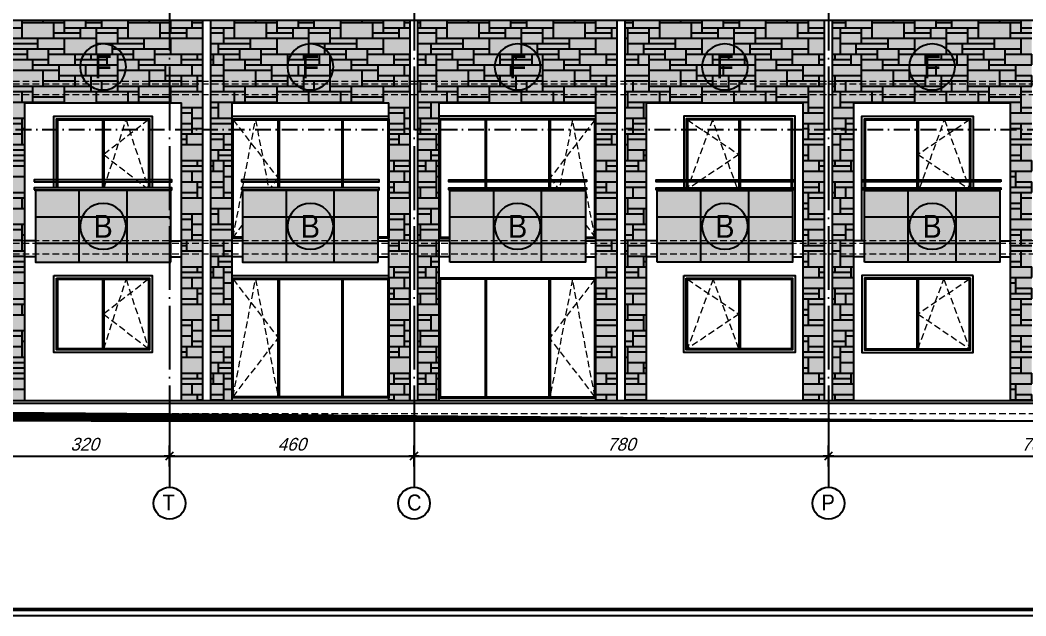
# Model space of a CAD drawing. Extents: x 9615146 to 9672346, y 4699603 to 4705703.
# Drawn here: x 9633616 to 9635509, y 4699603 to 4700724 of the extents above; entities that cross this region are included whole.
import ezdxf
from ezdxf.enums import TextEntityAlignment as Align

# ---------------------------------------------------------------- set-up
doc = ezdxf.new("R2010")
doc.units = 0
doc.header["$LTSCALE"] = 0.5
doc.header["$MEASUREMENT"] = 0
doc.header["$PDSIZE"] = -1
for name, pattern in [('ACAD_ISO04W100', [30, 24, -3, 0, -3]), ('DASHED', [0.75, 0.5, -0.25]), ('OSI1000', [5, 3, -1, 0, -1])]:
    doc.linetypes.add(name, pattern=pattern)
doc.layers.get('0').update_dxf_attribs({"color": 251, "linetype": 'CONTINUOUS'})
doc.layers.get('Defpoints').update_dxf_attribs({"color": 251, "linetype": 'CONTINUOUS'})
for name, color, linetype in [('_axis', 1, 'ACAD_ISO04W100'), ('_axis_num', 1, 'CONTINUOUS'), ('_dimension', 4, 'CONTINUOUS'), ('_dimension_evel', 4, 'CONTINUOUS'), ('_hatch', 9, 'CONTINUOUS'), ('_hatch_construction', 252, 'CONTINUOUS'), ('_table', 3, 'CONTINUOUS'), ('_text_spesif_window', 41, 'CONTINUOUS'), ('_view', 3, 'CONTINUOUS'), ('fasadi', 147, 'CONTINUOUS')]:
    doc.layers.add(name, color=color, linetype=linetype)
doc.layers.add('_punk', color=8, linetype='DASHED', lineweight=9)
doc.styles.add('HEB1', font='', dxfattribs={"width": 0.8, "oblique": 17})
doc.styles.add('POMESHTENIA', font='arial.ttf', dxfattribs={"width": 0.9})
doc.styles.add('WIN', font='swindos.shx', dxfattribs={"oblique": 17})
doc.styles.get('HEB1').set_extended_font_data('HebarU Cyr')
doc.dimstyles.new('dim_50', dxfattribs={"dimtxt": 24, "dimasz": 1, "dimexe": 30, "dimexo": 0, "dimgap": 10, "dimtad": 1, "dimdec": 1, "dimrnd": 0.5, "dimdsep": 46, "dimtxsty": 'WIN', "dimblk1": '1', "dimblk2": '1', "dimsah": 1, "dimcen": 15, "dimdle": 10, "dimse1": 1, "dimse2": 1, "dimadec": 0, "dimazin": 0, "dimtfac": 1, "dimtdec": 1, "dimtix": 1, "dimtmove": 2, "dimatfit": 3, "dimldrblk": '1', "dimfxl": 1, "dimtolj": 1, "dimarcsym": 0})
pattern_1 = [(0, (0, 0), (0, 200), [150, -50]), (0, (0, 10), (0, 200), [-60, 60, -30, 50]), (0, (0, 20), (0, 200), [-90, 110]), (0, (0, 30), (0, 200), [90, -110]), (0, (0, 40), (0, 200), [-40, 160]), (0, (0, 50), (0, 200), [70, -50, 60, -20]), (0, (70, 60), (0, 200), [160, -40]), (0, (-10, 70), (0, 200), [110, -90]), (0, (-40, 80), (0, 200), [90, -110]), (0, (0, 90), (0, 200), [160, -40]), (0, (0, 100), (0, 200), [-80, 50, -30, 40]), (0, (100, 110), (0, 200), [120, -80]), (0, (20, 120), (0, 200), [80, -40, 30, -50]), (0, (60, 130), (0, 200), [80, -30, 50, -40]), (0, (140, 140), (0, 200), [120, -80]), (0, (60, 150), (0, 200), [80, -120]), (0, (100, 160), (0, 200), [90, -110]), (0, (100, 170), (0, 200), [-60, 140]), (0, (40, 180), (0, 200), [60, -140]), (0, (100, 190), (0, 200), [140, -60]), (90, (0, 80), (-200, 1.224646799147353e-14), [30, -80, 70, -20]), (90, (20, 90), (-200, 1.224646799147353e-14), [50, -30, 20, -100]), (90, (30, 50), (-200, 1.224646799147353e-14), [20, -180]), (90, (40, 30), (-200, 1.224646799147353e-14), [20, -120, 30, -30]), (90, (50, 70), (-200, 1.224646799147353e-14), [20, -180]), (90, (60, 0), (-200, 1.224646799147353e-14), [30, -90, 50, -30]), (90, (70, 40), (-200, 1.224646799147353e-14), [30, -170]), (90, (80, 90), (-200, 1.224646799147353e-14), [30, -10, 20, -140]), (90, (90, 10), (-200, 1.224646799147353e-14), [30, -170]), (90, (100, 60), (-200, 1.224646799147353e-14), [30, -10, 30, -20, 50, -60]), (90, (120, 60), (-200, 1.224646799147353e-14), [-140, 20, -20, 20]), (90, (130, 90), (-200, 1.224646799147353e-14), [20, -180]), (90, (140, 20), (-200, 1.224646799147353e-14), [20, -70, 50, -60]), (90, (150, 50), (-200, 1.224646799147353e-14), [10, -130, 30, -30]), (90, (160, 60), (-200, 1.224646799147353e-14), [50, -50, 30, -70]), (90, (170, 110), (-200, 1.224646799147353e-14), [30, -50, 20, -100]), (90, (180, 40), (-200, 1.224646799147353e-14), [20, -180]), (90, (190, 60), (-200, 1.224646799147353e-14), [20, -60, 30, -90])]

# ---------------------------------------------------------------- blocks, each defined once
blk = doc.blocks.new('1')
for p, q in [((0, 20), (0, -20)), ((-10, 0), (10, 0)), ((-7.071067811866669, -7.07106781186485), (7.071067811866669, 7.07106781186485))]:
    blk.add_line(p, q)
blk = doc.blocks.new('*D46')
at = {"layer": '_dimension', "color": 0, "lineweight": -2, "ltscale": 30, "transparency": 16777216}
blk.add_line((9633578.743590547, 4699904.143952237), (9633896.743590493, 4699904.143952237), dxfattribs=at)
at = {"layer": 'Defpoints', "color": 0, "ltscale": 30, "transparency": 16777216}
for p in [(9633577.743590547, 4699904.143955239), (9633897.743590493, 4699904.143955246), (9633897.743590493, 4699904.143952237)]:
    blk.add_point(p, dxfattribs=at)
at = {"layer": '_dimension', "color": 0, "lineweight": -2, "ltscale": 30, "transparency": 16777216, "rotation": 180}
blk.add_blockref('1', (9633577.743590547, 4699904.143952237), dxfattribs=at)
at = {"layer": '_dimension', "color": 0, "lineweight": -2, "ltscale": 30, "transparency": 16777216}
blk.add_blockref('1', (9633897.743590493, 4699904.143952237), dxfattribs=at)
at = {"layer": '_dimension', "color": 0, "ltscale": 30, "transparency": 16777216, "insert": (9633737.743590519, 4699926.143952237), "char_height": 24, "attachment_point": 5, "style": 'WIN'}
blk.add_mtext('\\A1;320', dxfattribs=at)
blk = doc.blocks.new('*D47')
at = {"layer": '_dimension', "color": 0, "lineweight": -2, "ltscale": 30, "transparency": 16777216}
blk.add_line((9633898.743590493, 4699904.143952237), (9634356.743590545, 4699904.143952237), dxfattribs=at)
at = {"layer": 'Defpoints', "color": 0, "ltscale": 30, "transparency": 16777216}
for p in [(9633897.743590493, 4699904.143955246), (9634357.743590545, 4699904.143955277), (9634357.743590545, 4699904.143952237)]:
    blk.add_point(p, dxfattribs=at)
at = {"layer": '_dimension', "color": 0, "lineweight": -2, "ltscale": 30, "transparency": 16777216, "rotation": 180}
blk.add_blockref('1', (9633897.743590493, 4699904.143952237), dxfattribs=at)
at = {"layer": '_dimension', "color": 0, "lineweight": -2, "ltscale": 30, "transparency": 16777216}
blk.add_blockref('1', (9634357.743590545, 4699904.143952237), dxfattribs=at)
at = {"layer": '_dimension', "color": 0, "ltscale": 30, "transparency": 16777216, "insert": (9634127.743590519, 4699926.143952237), "char_height": 24, "attachment_point": 5, "style": 'WIN'}
blk.add_mtext('\\A1;460', dxfattribs=at)
blk = doc.blocks.new('*D48')
at = {"layer": '_dimension', "color": 0, "lineweight": -2, "ltscale": 30, "transparency": 16777216}
blk.add_line((9634358.743590545, 4699904.143952237), (9635136.743590547, 4699904.143952237), dxfattribs=at)
at = {"layer": 'Defpoints', "color": 0, "ltscale": 30, "transparency": 16777216}
for p in [(9634357.743590545, 4699904.143955277), (9635137.743590547, 4699904.143955331), (9635137.743590547, 4699904.143952237)]:
    blk.add_point(p, dxfattribs=at)
at = {"layer": '_dimension', "color": 0, "lineweight": -2, "ltscale": 30, "transparency": 16777216, "rotation": 180}
blk.add_blockref('1', (9634357.743590545, 4699904.143952237), dxfattribs=at)
at = {"layer": '_dimension', "color": 0, "lineweight": -2, "ltscale": 30, "transparency": 16777216}
blk.add_blockref('1', (9635137.743590547, 4699904.143952237), dxfattribs=at)
at = {"layer": '_dimension', "color": 0, "ltscale": 30, "transparency": 16777216, "insert": (9634747.743590545, 4699926.143952237), "char_height": 24, "attachment_point": 5, "style": 'WIN'}
blk.add_mtext('\\A1;780', dxfattribs=at)
blk = doc.blocks.new('*D49')
at = {"layer": '_dimension', "color": 0, "lineweight": -2, "ltscale": 30, "transparency": 16777216}
blk.add_line((9635138.743590547, 4699904.143952237), (9635916.743590245, 4699904.143952237), dxfattribs=at)
at = {"layer": 'Defpoints', "color": 0, "ltscale": 30, "transparency": 16777216}
for p in [(9635137.743590547, 4699904.143955331), (9635917.743590245, 4699904.14395531), (9635917.743590245, 4699904.143952237)]:
    blk.add_point(p, dxfattribs=at)
at = {"layer": '_dimension', "color": 0, "lineweight": -2, "ltscale": 30, "transparency": 16777216, "rotation": 180}
blk.add_blockref('1', (9635137.743590547, 4699904.143952237), dxfattribs=at)
at = {"layer": '_dimension', "color": 0, "lineweight": -2, "ltscale": 30, "transparency": 16777216}
blk.add_blockref('1', (9635917.743590245, 4699904.143952237), dxfattribs=at)
at = {"layer": '_dimension', "color": 0, "ltscale": 30, "transparency": 16777216, "insert": (9635527.743590396, 4699926.143952237), "char_height": 24, "attachment_point": 5, "style": 'WIN'}
blk.add_mtext('\\A1;780', dxfattribs=at)
blk = doc.blocks.new('fghfdg')
at = {"layer": '_text_spesif_window'}
blk.add_circle((0, 0), 18, dxfattribs=at)
at = {"layer": '_text_spesif_window', "style": 'HEB1', "text_generation_flag": 6, "width": 0.7999999999992724}
blk.add_attdef('A', text='', height=18, rotation=179.9999998932783, dxfattribs=at).set_placement((-1.862645149230957e-09, -9.232262405566871), align=Align.CENTER)

msp = doc.modelspace()

# ---------------------------------------------------------------- hatches: boundary and pattern name
at = {"layer": '_hatch', "ltscale": 30, "true_color": 0xb4b09d}
h = msp.add_hatch(color=253, dxfattribs=at)
h.dxf.hatch_style = 1
h.paths.add_polyline_path([(9633625.243577756, 4700568.838118377), (9633920.243582645, 4700568.838118377), (9633920.243582642, 4700008.838117971), (9633960.24358264, 4700008.838117971), (9633960.24358264, 4700723.838117511), (9633145.243597535, 4700723.838117322), (9633145.243597535, 4700008.838117972), (9633625.24357776, 4700008.838117973)])
h.paths.add_polyline_path([(9633415.243584735, 4700438.838116979), (9633230.243584739, 4700438.838116981), (9633230.243584746, 4700543.83811698), (9633415.243584743, 4700543.838116904)], flags=16)
h.paths.add_polyline_path([(9633410.243584735, 4700443.83811698), (9633235.243584735, 4700443.838116979), (9633235.243584745, 4700538.838116977), (9633410.243584743, 4700538.838116907)], flags=0)
h.paths.add_polyline_path([(9633408.243584733, 4700445.838116979), (9633237.243584737, 4700445.838116979), (9633237.243584745, 4700536.838116978), (9633408.24358474, 4700536.838116907)], flags=0)
h.paths.add_polyline_path([(9633415.243584745, 4700243.838116905), (9633415.243584737, 4700138.838116979), (9633230.243584737, 4700138.83811698), (9633230.243584745, 4700243.83811698)], flags=16)
h.paths.add_polyline_path([(9633410.243584743, 4700238.838116905), (9633410.243584737, 4700143.838116981), (9633235.243584739, 4700143.83811698), (9633235.24358474, 4700238.838116978)], flags=0)
h.paths.add_polyline_path([(9633408.24358474, 4700236.838116907), (9633408.243584737, 4700145.83811698), (9633237.243584737, 4700145.83811698), (9633237.243584746, 4700236.838116978)], flags=0)
h = msp.add_hatch(color=253, dxfattribs=at)
h.dxf.hatch_style = 1
h.paths.add_polyline_path([(9633975.243582644, 4700723.838117515), (9633975.24358264, 4700008.838117971), (9634015.243582636, 4700008.838117972), (9634015.243582636, 4700568.838118377), (9634310.243582642, 4700568.838118374), (9634310.243582644, 4700008.838117971), (9634350.243582638, 4700008.838117972), (9634350.24358264, 4700723.8381176)])
h = msp.add_hatch(color=253, dxfattribs=at)
h.dxf.hatch_style = 1
h.paths.add_polyline_path([(9634700.243587522, 4700568.838118376), (9634700.24358752, 4700008.838117972), (9634740.243587518, 4700008.838117972), (9634740.243587518, 4700723.838117691), (9634365.243582645, 4700723.838117604), (9634365.243582644, 4700008.838117971), (9634405.243582634, 4700008.838117971), (9634405.243582638, 4700568.838118375)])
h = msp.add_hatch(color=253, dxfattribs=at)
h.dxf.hatch_style = 1
h.paths.add_polyline_path([(9634755.243587518, 4700723.838117694), (9634755.24358752, 4700008.838117971), (9634795.243587513, 4700008.838117972), (9634795.243587513, 4700568.838118376), (9635090.243577775, 4700568.838118376), (9635090.243577776, 4700008.838117971), (9635130.24357777, 4700008.838117971), (9635130.24357777, 4700723.838117781)])
h = msp.add_hatch(color=253, dxfattribs=at)
h.dxf.hatch_style = 1
h.paths.add_polyline_path([(9635480.243577775, 4700568.838118376), (9635480.243577775, 4700008.838117971), (9635520.243577767, 4700008.838117971), (9635520.243577769, 4700723.838117871), (9635145.243577773, 4700723.838117785), (9635145.243577773, 4700008.838117971), (9635185.243577765, 4700008.838117971), (9635185.243577767, 4700568.838118376)])
at = {"layer": '_hatch', "ltscale": 30, "true_color": 0x755724}
h = msp.add_hatch(color=27, dxfattribs=at)
h.dxf.hatch_style = 1
h.paths.add_polyline_path([(9633897.743590485, 4700403.838117464), (9633645.243582485, 4700403.838117464), (9633645.243582485, 4700268.838118372), (9633897.743590487, 4700268.838118376)])
h.paths.add_polyline_path([(9633900.24358249, 4700403.838117464), (9633897.743590483, 4700403.838117464), (9633897.743590487, 4700268.838118375), (9633900.243582493, 4700268.838118376)])
h = msp.add_hatch(color=27, dxfattribs=at)
h.dxf.hatch_style = 1
h.paths.add_polyline_path([(9634035.243587362, 4700403.838117466), (9634035.243587362, 4700268.838118373), (9634290.243587371, 4700268.838118378), (9634290.243587367, 4700403.838117465)])
h.paths.add_polyline_path([(9634425.243582785, 4700403.838117465), (9634425.243582785, 4700268.838118378), (9634680.243582793, 4700268.838118373), (9634680.243582793, 4700403.838117465)])
h.paths.add_polyline_path([(9634815.24358279, 4700403.838117465), (9634815.243582787, 4700268.838118378), (9635070.243582794, 4700268.838118374), (9635070.243582796, 4700403.838117465)])
h = msp.add_hatch(color=27, dxfattribs=at)
h.dxf.hatch_style = 1
h.paths.add_polyline_path([(9635460.24358767, 4700268.838118373), (9635460.24358767, 4700403.838117464), (9635205.243587663, 4700403.838117464), (9635205.243587663, 4700268.838118376)])
h.paths.add_polyline_path([(9635595.24358249, 4700403.838117464), (9635595.243582489, 4700268.838118375), (9635845.243582496, 4700268.838118373), (9635845.243582496, 4700403.838117464)])
at = {"layer": '_hatch_construction', "ltscale": 40}
h = msp.add_hatch(dxfattribs=at)
h.set_pattern_fill('CUTSTONE', color=250, scale=200, style=0, pattern_type=2)
h.set_pattern_definition(pattern_1)
h.paths.add_polyline_path([(9633625.243577756, 4700568.838118377), (9633920.243582645, 4700568.838118377), (9633920.243582642, 4700008.838117971), (9633960.24358264, 4700008.838117971), (9633960.24358264, 4700723.838117511), (9633145.243597535, 4700723.838117322), (9633145.243597535, 4700008.838117972), (9633625.24357776, 4700008.838117973)])
h.paths.add_polyline_path([(9633415.243584735, 4700438.838116979), (9633230.243584739, 4700438.838116981), (9633230.243584746, 4700543.83811698), (9633415.243584743, 4700543.838116904)], flags=16)
h.paths.add_polyline_path([(9633410.243584735, 4700443.83811698), (9633235.243584735, 4700443.838116979), (9633235.243584745, 4700538.838116977), (9633410.243584743, 4700538.838116907)], flags=0)
h.paths.add_polyline_path([(9633408.243584733, 4700445.838116979), (9633237.243584737, 4700445.838116979), (9633237.243584745, 4700536.838116978), (9633408.24358474, 4700536.838116907)], flags=0)
h.paths.add_polyline_path([(9633415.243584745, 4700243.838116905), (9633415.243584737, 4700138.838116979), (9633230.243584737, 4700138.83811698), (9633230.243584745, 4700243.83811698)], flags=16)
h.paths.add_polyline_path([(9633410.243584743, 4700238.838116905), (9633410.243584737, 4700143.838116981), (9633235.243584739, 4700143.83811698), (9633235.24358474, 4700238.838116978)], flags=0)
h.paths.add_polyline_path([(9633408.24358474, 4700236.838116907), (9633408.243584737, 4700145.83811698), (9633237.243584737, 4700145.83811698), (9633237.243584746, 4700236.838116978)], flags=0)
h = msp.add_hatch(dxfattribs=at)
h.set_pattern_fill('CUTSTONE', color=250, scale=200, style=0, pattern_type=2)
h.set_pattern_definition(pattern_1)
h.paths.add_polyline_path([(9633975.243582644, 4700723.838117515), (9633975.24358264, 4700008.838117971), (9634015.243582636, 4700008.838117972), (9634015.243582636, 4700568.838118377), (9634310.243582642, 4700568.838118374), (9634310.243582644, 4700008.838117971), (9634350.243582638, 4700008.838117972), (9634350.24358264, 4700723.8381176)])
h = msp.add_hatch(dxfattribs=at)
h.set_pattern_fill('CUTSTONE', color=250, scale=200, style=0, pattern_type=2)
h.set_pattern_definition(pattern_1)
h.paths.add_polyline_path([(9634700.243587522, 4700568.838118376), (9634700.24358752, 4700008.838117972), (9634740.243587518, 4700008.838117972), (9634740.243587518, 4700723.838117691), (9634365.243582645, 4700723.838117604), (9634365.243582644, 4700008.838117971), (9634405.243582634, 4700008.838117971), (9634405.243582638, 4700568.838118375)])
h = msp.add_hatch(dxfattribs=at)
h.set_pattern_fill('CUTSTONE', color=250, scale=200, style=0, pattern_type=2)
h.set_pattern_definition(pattern_1)
h.paths.add_polyline_path([(9634755.243587518, 4700723.838117694), (9634755.24358752, 4700008.838117971), (9634795.243587513, 4700008.838117972), (9634795.243587513, 4700568.838118376), (9635090.243577775, 4700568.838118376), (9635090.243577776, 4700008.838117971), (9635130.24357777, 4700008.838117971), (9635130.24357777, 4700723.838117781)])
h = msp.add_hatch(dxfattribs=at)
h.set_pattern_fill('CUTSTONE', color=250, scale=200, style=0, pattern_type=2)
h.set_pattern_definition(pattern_1)
h.paths.add_polyline_path([(9635480.243577775, 4700568.838118376), (9635480.243577775, 4700008.838117971), (9635520.243577767, 4700008.838117971), (9635520.243577769, 4700723.838117871), (9635145.243577773, 4700723.838117785), (9635145.243577773, 4700008.838117971), (9635185.243577765, 4700008.838117971), (9635185.243577767, 4700568.838118376)])

# ---------------------------------------------------------------- linework, layer by layer
at = {"layer": '_axis', "ltscale": 10}
for p, q in [((9633897.743590446, 4702288.083975533), (9633897.743590495, 4699845.264943674)), ((9634357.743590385, 4702288.083975534), (9634357.743590549, 4699845.264943697)), ((9635137.743590383, 4702288.083975534), (9635137.743590552, 4699845.264943721))]:
    msp.add_line(p, q, dxfattribs=at)
at = {"layer": '_axis_num'}
for centre in [(9633897.743590495, 4699815.264943675), (9634357.743590545, 4699815.264943701), (9635137.743590541, 4699815.264943729)]:
    msp.add_circle(centre, 30, dxfattribs=at)
at = {"layer": '_dimension_evel', "linetype": 'OSI1000', "ltscale": 20}
msp.add_line((9632004.520387718, 4700518.838117079), (9637887.516830152, 4700518.838118408), dxfattribs=at)
at = {"layer": '_hatch', "color": 252, "ltscale": 10, "const_width": 30.00000000000001}
msp.add_lwpolyline([(9632152.832810195, 4699983.83811709), (9635995.243587608, 4699983.838117978), (9635995.243587611, 4700133.83811808), (9637465.849755513, 4700133.83811808)], dxfattribs=at)
at = {"layer": '_hatch_construction', "color": 251, "ltscale": 40}
for p, q in [((9633771.743593521, 4700536.83811696), (9633771.74359349, 4700408.838117468)), ((9633773.743593525, 4700536.838116958), (9633773.743593486, 4700408.838117468)), ((9634015.243582629, 4700543.83811698), (9634310.24327443, 4700543.83811698)), ((9634101.743610699, 4700536.838116915), (9634101.743610738, 4700408.83811747)), ((9634103.743610697, 4700536.838116919), (9634103.74361074, 4700408.83811747)), ((9634221.7436107, 4700536.838117014), (9634221.74361074, 4700408.83811747)), ((9634223.743610699, 4700536.83811701), (9634223.743610742, 4700408.83811747)), ((9634700.24359838, 4700543.83811698), (9634405.243906578, 4700543.83811698)), ((9634491.74357038, 4700536.83811701), (9634491.743570337, 4700408.83811747)), ((9634493.743570378, 4700536.838117014), (9634493.743570339, 4700408.83811747)), ((9634611.743570382, 4700536.838116919), (9634611.743570339, 4700408.83811747)), ((9634613.74357038, 4700536.838116915), (9634613.74357034, 4700408.83811747)), ((9634969.24358545, 4700536.838116964), (9634969.24358549, 4700408.838117475)), ((9634971.243585454, 4700536.838116966), (9634971.243585486, 4700408.838117475)), ((9635304.24359565, 4700536.838116966), (9635304.243595619, 4700408.838117475)), ((9635306.243595654, 4700536.838116964), (9635306.243595615, 4700408.838117475)), ((9633771.743593521, 4700236.83811696), (9633771.743593488, 4700105.838116956)), ((9633773.743593525, 4700236.838116958), (9633773.743593486, 4700105.838116954)), ((9634015.243582629, 4700243.83811698), (9634310.24327443, 4700243.83811698)), ((9634101.743610699, 4700236.838116915), (9634101.743610766, 4700015.838115647)), ((9634103.743610697, 4700236.838116919), (9634103.743610771, 4700015.838115647)), ((9634221.7436107, 4700236.838117014), (9634221.743610768, 4700015.838115647)), ((9634223.743610699, 4700236.83811701), (9634223.743610773, 4700015.838115647)), ((9634491.743570399, 4700236.83811701), (9634491.743570324, 4700015.838115647)), ((9634493.743570397, 4700236.838117014), (9634493.74357033, 4700015.838115647)), ((9634611.7435704, 4700236.838116919), (9634611.743570326, 4700015.838115647)), ((9634613.743570399, 4700236.838116915), (9634613.743570331, 4700015.838115647)), ((9634969.243588287, 4700236.838116962), (9634969.243588254, 4700105.838116959)), ((9634971.243588291, 4700236.838116961), (9634971.243588252, 4700105.838116957)), ((9635304.243592814, 4700236.838116961), (9635304.243592853, 4700105.838116957)), ((9635306.243592817, 4700236.838116962), (9635306.24359285, 4700105.838116959))]:
    msp.add_line(p, q, dxfattribs=at)
at = {"layer": '_hatch_construction', "color": 250, "ltscale": 40}
for p, q in [((9633727.743582489, 4700268.838118374), (9633727.743582489, 4700403.838117464)), ((9633817.743582489, 4700268.838118374), (9633817.743582489, 4700403.838117464)), ((9634117.743587365, 4700268.838118389), (9634117.743587365, 4700403.838117479)), ((9634207.743587365, 4700268.838118389), (9634207.743587365, 4700403.838117479)), ((9634507.74358279, 4700268.838118406), (9634507.74358279, 4700403.838117496)), ((9634597.74358279, 4700268.838118406), (9634597.74358279, 4700403.838117496)), ((9634897.743582794, 4700268.838118421), (9634897.743582794, 4700403.838117511)), ((9634987.743582794, 4700268.838118421), (9634987.743582794, 4700403.838117511)), ((9635287.74358767, 4700268.838118438), (9635287.74358767, 4700403.838117528)), ((9635377.74358767, 4700268.838118438), (9635377.74358767, 4700403.838117528)), ((9633900.24358249, 4700353.838118255, -1.552142987779699e-09), (9633645.243582485, 4700353.838118245, -1.552142987779699e-09)), ((9634290.243587367, 4700353.83811827, -1.552142987779699e-09), (9634035.243587362, 4700353.83811826, -1.552142987779699e-09)), ((9634680.243582793, 4700353.838118286, -1.552142987779699e-09), (9634425.243582787, 4700353.838118276, -1.552142987779699e-09)), ((9635070.243582794, 4700353.838118302, -1.552142987779699e-09), (9634815.243582789, 4700353.838118291, -1.552142987779699e-09)), ((9635460.24358767, 4700353.838118318, -1.552142987779699e-09), (9635205.243587665, 4700353.838118307, -1.552142987779699e-09)), ((9633900.243582493, 4700303.838118255, -1.552142987779699e-09), (9633645.243582485, 4700303.838118245, -1.552142987779699e-09)), ((9634290.24358737, 4700303.83811827, -1.552142987779699e-09), (9634035.243587362, 4700303.83811826, -1.552142987779699e-09)), ((9634680.243582793, 4700303.838118286, -1.552142987779699e-09), (9634425.243582785, 4700303.838118276, -1.552142987779699e-09)), ((9635070.243582794, 4700303.838118302, -1.552142987779699e-09), (9634815.243582787, 4700303.838118291, -1.552142987779699e-09)), ((9635460.24358767, 4700303.838118318, -1.552142987779699e-09), (9635205.243587663, 4700303.838118307, -1.552142987779699e-09))]:
    msp.add_line(p, q, dxfattribs=at)
at = {"layer": '_hatch_construction', "color": 251, "ltscale": 40}
for points in [[(9633680.243593484, 4700408.838117468), (9633680.243593521, 4700543.83811698), (9633865.243593443, 4700543.838116932), (9633865.243593404, 4700408.838117468)], [(9633685.243593484, 4700408.838117468), (9633685.243593523, 4700538.838116984), (9633860.243593443, 4700538.838116935), (9633860.243593404, 4700408.838117468)], [(9633687.243593484, 4700408.838117468), (9633687.243593523, 4700536.83811698), (9633858.24359344, 4700536.838116935), (9633858.243593402, 4700408.838117468)], [(9634035.243587362, 4700313.838115647), (9634015.243582629, 4700313.838115647), (9634015.243582629, 4700538.83811698), (9634310.24327443, 4700538.83811698), (9634310.24327443, 4700313.838115647), (9634290.24358737, 4700313.838115647)], [(9634035.243587362, 4700315.838115647), (9634017.243582629, 4700315.838115647), (9634017.243582629, 4700536.83811698), (9634308.24327443, 4700536.83811698), (9634308.24327443, 4700315.838115647), (9634290.24358737, 4700315.838115647)], [(9634680.243593717, 4700313.838115647), (9634700.24359845, 4700313.838115647), (9634700.24359845, 4700538.83811698), (9634405.243906649, 4700538.83811698), (9634405.243906649, 4700313.838115647), (9634425.24359371, 4700313.838115647)], [(9634680.243593717, 4700315.838115647), (9634698.24359845, 4700315.838115647), (9634698.24359845, 4700536.83811698), (9634407.243906649, 4700536.83811698), (9634407.243906649, 4700315.838115647), (9634425.24359371, 4700315.838115647)], [(9635070.243585493, 4700408.838117472), (9635070.243585454, 4700538.838116988), (9634870.243585449, 4700538.838116939), (9634870.243585488, 4700408.838117472)], [(9635068.243585493, 4700408.838117472), (9635068.243585454, 4700536.838116984), (9634872.243585452, 4700536.838116939), (9634872.24358549, 4700408.838117472)], [(9635205.243595611, 4700408.838117472), (9635205.24359565, 4700538.838116988), (9635405.243595656, 4700538.838116939), (9635405.243595617, 4700408.838117472)], [(9635207.243595611, 4700408.838117472), (9635207.24359565, 4700536.838116984), (9635403.243595652, 4700536.838116939), (9635403.243595615, 4700408.838117472)], [(9634015.243582629, 4700013.838115647), (9634015.243582629, 4700013.838115647), (9634015.243582629, 4700238.83811698), (9634310.24327443, 4700238.83811698), (9634310.24327443, 4700013.838115647), (9634015.243582629, 4700013.838115647)], [(9634017.243582629, 4700015.838115647), (9634017.243582629, 4700015.838115647), (9634017.243582629, 4700236.83811698), (9634308.24327443, 4700236.83811698), (9634308.24327443, 4700015.838115647), (9634017.243582629, 4700015.838115647)], [(9634700.243598469, 4700013.838115647), (9634700.243598469, 4700013.838115647), (9634700.243598469, 4700238.83811698), (9634405.243906667, 4700238.83811698), (9634405.243906667, 4700013.838115647), (9634700.243598469, 4700013.838115647)], [(9634698.243598469, 4700015.838115647), (9634698.243598469, 4700015.838115647), (9634698.243598469, 4700236.83811698), (9634407.243906667, 4700236.83811698), (9634407.243906667, 4700015.838115647), (9634698.243598469, 4700015.838115647)]]:
    msp.add_lwpolyline(points, dxfattribs=at)
at = {"layer": '_hatch_construction', "color": 250, "ltscale": 40}
for points in [[(9635075.243585521, 4700308.838117435), (9635075.243585456, 4700543.838116984), (9634865.243585449, 4700543.838116935), (9634865.243585488, 4700408.838117472)], [(9635200.243595583, 4700308.838117435), (9635200.243595649, 4700543.838116984), (9635410.243595656, 4700543.838116935), (9635410.243595617, 4700408.838117472)]]:
    msp.add_lwpolyline(points, dxfattribs=at)
at = {"layer": '_hatch_construction', "color": 251, "ltscale": 40}
for points in [[(9633680.243593521, 4700243.83811698), (9633865.243593443, 4700243.838116932), (9633865.2435934, 4700098.838116934), (9633680.243593482, 4700098.838116984)], [(9633685.243593523, 4700238.838116984), (9633860.243593443, 4700238.838116935), (9633860.243593402, 4700103.838116934), (9633685.243593482, 4700103.83811698)], [(9633687.243593523, 4700236.83811698), (9633858.24359344, 4700236.838116935), (9633858.243593402, 4700105.838116934), (9633687.243593484, 4700105.838116982)], [(9634865.243588306, 4700243.83811698), (9635075.24358827, 4700243.838116932), (9635075.243588228, 4700098.838116934), (9634865.243588267, 4700098.838116984)], [(9634870.243588308, 4700238.838116984), (9635070.24358827, 4700238.838116935), (9635070.24358823, 4700103.838116934), (9634870.243588267, 4700103.83811698)], [(9634872.243588308, 4700236.83811698), (9635068.243588267, 4700236.838116935), (9635068.24358823, 4700105.838116934), (9634872.243588269, 4700105.838116982)], [(9635410.243592799, 4700243.83811698), (9635200.243592834, 4700243.838116932), (9635200.243592877, 4700098.838116934), (9635410.243592838, 4700098.838116984)], [(9635405.243592797, 4700238.838116984), (9635205.243592834, 4700238.838116935), (9635205.243592875, 4700103.838116934), (9635405.243592838, 4700103.83811698)], [(9635403.243592797, 4700236.83811698), (9635207.243592838, 4700236.838116935), (9635207.243592875, 4700105.838116934), (9635403.243592836, 4700105.838116982)]]:
    msp.add_lwpolyline(points, close=True, dxfattribs=at)
at = {"layer": '_punk', "ltscale": 50}
for p, q in [((9636071.303754736, 4700608.838118196), (9632152.832810082, 4700608.83811709)), ((9636071.303754734, 4700603.838118196), (9632152.832810083, 4700603.838117092)), ((9636071.303754734, 4700583.838118195), (9632152.832810085, 4700583.838117088)), ((9633858.24359344, 4700536.838116935), (9633773.743593507, 4700471.338116956)), ((9633774.711150903, 4700408.838117467), (9633815.99359348, 4700536.838116947)), ((9633815.99359348, 4700536.838116947), (9633857.276035981, 4700408.838117468)), ((9634017.243582634, 4700536.838116889), (9634101.743610732, 4700427.338116281)), ((9634017.243582463, 4700315.838115647), (9634059.49359667, 4700536.838116904)), ((9634059.49359667, 4700536.838116904), (9634083.964192964, 4700408.83811747)), ((9634698.243598444, 4700536.838116889), (9634613.743570346, 4700427.338116281)), ((9634655.99358441, 4700536.838116904), (9634631.522988115, 4700408.83811747)), ((9634698.243598616, 4700315.838115647), (9634655.99358441, 4700536.838116904)), ((9634872.243585452, 4700536.838116939), (9634969.24358547, 4700471.338116963)), ((9634919.493585411, 4700536.83811695), (9634873.21114291, 4700408.838117472)), ((9634965.776027989, 4700408.838117471), (9634919.493585411, 4700536.83811695)), ((9635403.243595652, 4700536.838116939), (9635306.243595636, 4700471.338116963)), ((9635309.711153116, 4700408.838117471), (9635355.993595693, 4700536.83811695)), ((9635355.993595693, 4700536.83811695), (9635402.276038194, 4700408.838117472)), ((9633773.743593507, 4700471.338116956), (9633854.373363713, 4700408.838117467)), ((9634969.24358547, 4700471.338116963), (9634876.11381518, 4700408.838117471)), ((9635306.243595636, 4700471.338116963), (9635399.373365926, 4700408.838117471)), ((9634101.743610732, 4700427.338116281), (9634087.723427542, 4700408.83811747)), ((9634613.743570346, 4700427.338116281), (9634627.763753537, 4700408.83811747)), ((9634084.692036385, 4700404.838117466), (9634083.934188595, 4700403.838117466)), ((9634084.728899103, 4700404.838117466), (9634084.920075636, 4700403.838117466)), ((9634035.243587362, 4700339.589594277), (9634017.243581802, 4700315.838115647)), ((9634680.243593717, 4700339.589594277), (9634698.243599277, 4700315.838115647)), ((9636071.303754734, 4700308.838117997), (9632152.832810136, 4700308.83811709)), ((9636071.303754734, 4700303.838117999), (9632152.832810137, 4700303.838117092)), ((9636071.303754734, 4700283.838117997), (9632152.83281014, 4700283.838117092)), ((9633858.24359344, 4700236.838116935), (9633773.743593507, 4700171.338116956)), ((9633773.743593486, 4700105.838116952), (9633815.99359348, 4700236.838116947)), ((9633815.99359348, 4700236.838116947), (9633858.243593404, 4700105.838116935)), ((9634017.243582634, 4700236.838116889), (9634101.743610732, 4700127.338116281)), ((9634017.243582463, 4700015.838115647), (9634059.49359667, 4700236.838116904)), ((9634059.49359667, 4700236.838116904), (9634101.743611012, 4700015.838115647)), ((9634698.243598463, 4700236.838116889), (9634613.743570365, 4700127.338116281)), ((9634655.993584428, 4700236.838116904), (9634613.743570086, 4700015.838115647)), ((9634698.243598634, 4700015.838115647), (9634655.993584428, 4700236.838116904)), ((9634872.243588308, 4700236.838116935), (9634969.24358827, 4700171.338116961)), ((9634920.743588299, 4700236.838116947), (9634872.243588343, 4700105.838116935)), ((9634969.243588323, 4700105.838116958), (9634920.743588299, 4700236.838116947)), ((9635403.243592797, 4700236.838116935), (9635306.243592834, 4700171.338116961)), ((9635306.243592782, 4700105.838116958), (9635354.743592806, 4700236.838116947)), ((9635354.743592806, 4700236.838116947), (9635403.243592761, 4700105.838116935)), ((9633773.743593507, 4700171.338116956), (9633858.243593404, 4700105.838116935)), ((9634969.24358827, 4700171.338116961), (9634872.243588343, 4700105.838116935)), ((9635306.243592834, 4700171.338116961), (9635403.243592761, 4700105.838116935)), ((9634017.243582634, 4700015.838115673), (9634101.743610732, 4700125.338116281)), ((9634698.243598463, 4700015.838115673), (9634613.743570365, 4700125.338116281)), ((9636071.303754734, 4700008.838117995), (9632152.83281019, 4700008.83811709)), ((9636071.303754734, 4700003.838117997), (9632152.83281019, 4700003.83811709)), ((9636071.303754734, 4699983.838117997), (9632152.832810191, 4699983.83811709))]:
    msp.add_line(p, q, dxfattribs=at)
at = {"layer": '_table', "ltscale": 10}
msp.add_lwpolyline([(9631446.029446553, 4702603.380101889), (9639246.02944655, 4702603.380101887), (9639246.029446552, 4699603.380101885), (9631446.029446555, 4699603.380101888)], close=True, dxfattribs=at)
msp.add_lwpolyline([(9631597.713657081, 4702591.380101889, 6.842105263157892, 6.842105263157892, 0), (9639234.029446552, 4702591.380101886, 6.842105263157892, 6.842105263157892, 0), (9639234.02944655, 4699615.380101884, 6.842105263157892, 6.842105263157892, 0), (9631597.713657081, 4699615.380101892, 6.842105263157892, 6.842105263157892, 0)], format="xyseb", close=True, dxfattribs=at)
at = {"layer": 'fasadi', "ltscale": 40}
for p, q in [((9635970.243587611, 4700723.838117975), (9633145.243597535, 4700723.838117322)), ((9633960.24358264, 4700008.838117507), (9633960.24358264, 4700723.838117511)), ((9633975.243582642, 4700008.838117512), (9633975.243582642, 4700723.838117515)), ((9634350.243582638, 4700008.838117597), (9634350.24358264, 4700723.838117601)), ((9634365.243582645, 4700008.838117601), (9634365.243582645, 4700723.838117605)), ((9634740.243587518, 4700008.838117689), (9634740.243587518, 4700723.838117692)), ((9634755.243587518, 4700008.838117691), (9634755.243587518, 4700723.838117694)), ((9635130.24357777, 4700008.838117777), (9635130.24357777, 4700723.838117782)), ((9635145.243577773, 4700008.838117781), (9635145.243577773, 4700723.838117785)), ((9633625.24357776, 4700008.838117431), (9633625.243577758, 4700568.838118377)), ((9633920.243582644, 4700008.838117498), (9633920.243582645, 4700568.838118377)), ((9634015.243582634, 4700008.83811752), (9634015.243582636, 4700568.838118377)), ((9634310.243582644, 4700008.838117588), (9634310.243582644, 4700568.838118375)), ((9634405.243582634, 4700008.83811761), (9634405.243582636, 4700568.838118376)), ((9634700.24358752, 4700008.838117679), (9634700.24358752, 4700568.838118376)), ((9634795.243587513, 4700008.838117701), (9634795.243587513, 4700568.838118376)), ((9635090.243577776, 4700008.838117769), (9635090.243577775, 4700568.838118376)), ((9635185.243577765, 4700008.83811779), (9635185.243577767, 4700568.838118376)), ((9635480.243577775, 4700008.838117858), (9635480.243577775, 4700568.838118376)), ((9633645.243582485, 4700308.838117433), (9633625.243577758, 4700308.838117433)), ((9633900.243582493, 4700308.838117433), (9633920.24358722, 4700308.838117433)), ((9634035.243587362, 4700308.838117435), (9634015.243582634, 4700308.838117435)), ((9634290.24358737, 4700308.838117435), (9634310.243592096, 4700308.838117435)), ((9634425.243582785, 4700308.838117434), (9634405.243578058, 4700308.838117434)), ((9634680.243582793, 4700308.838117434), (9634700.24358752, 4700308.838117434)), ((9634815.243582787, 4700308.838117435), (9634795.24357806, 4700308.838117435)), ((9635070.243582794, 4700308.838117435), (9635090.243587522, 4700308.838117435)), ((9635205.243587663, 4700308.838117433), (9635185.243582936, 4700308.838117433)), ((9635460.24358767, 4700308.838117433), (9635480.243592398, 4700308.838117433)), ((9633645.243582485, 4700278.838117434), (9633625.24357776, 4700278.838117429)), ((9633900.243582493, 4700278.838117434), (9633920.243587218, 4700278.838117429)), ((9634035.243587362, 4700278.838117436), (9634015.243582636, 4700278.838117431)), ((9634290.24358737, 4700278.838117436), (9634310.243592095, 4700278.838117431)), ((9634425.243582785, 4700278.838117435), (9634405.24357806, 4700278.83811743)), ((9634680.243582793, 4700278.838117435), (9634700.243587518, 4700278.83811743)), ((9634815.243582787, 4700278.838117436), (9634795.243578061, 4700278.838117431)), ((9635070.243582794, 4700278.838117436), (9635090.24358752, 4700278.838117431)), ((9635205.243587663, 4700278.838117434), (9635185.243582938, 4700278.838117429)), ((9635460.24358767, 4700278.838117434), (9635480.243592396, 4700278.838117429))]:
    msp.add_line(p, q, dxfattribs=at)
at = {"layer": 'fasadi', "ltscale": 40, "extrusion": (0, 1, 0)}
for p, q in [((9633625.243577758, 4700568.838118377), (9633920.243582645, 4700568.838118377)), ((9634015.243582636, 4700568.838118377), (9634310.243582644, 4700568.838118375)), ((9634405.243582636, 4700568.838118376), (9634700.24358752, 4700568.838118376)), ((9634795.243587513, 4700568.838118376), (9635090.243577775, 4700568.838118376)), ((9635185.243577767, 4700568.838118376), (9635480.243577775, 4700568.838118376))]:
    msp.add_line(p, q, dxfattribs=at)
at = {"layer": 'fasadi', "ltscale": 40}
for points in [[(9633643.243582485, 4700419.838117464), (9633902.24358249, 4700419.838117464), (9633902.24358249, 4700423.838117468), (9633643.243582485, 4700423.838117468)], [(9634033.243587362, 4700419.838117466), (9634292.243587367, 4700419.838117466), (9634292.243587367, 4700423.83811747), (9634033.243587362, 4700423.83811747)], [(9634682.243582793, 4700419.838117465), (9634423.243582787, 4700419.838117465), (9634423.243582787, 4700423.838117469), (9634682.243582793, 4700423.838117469)], [(9635072.243582794, 4700419.838117466), (9634813.243582789, 4700419.838117466), (9634813.243582789, 4700423.83811747), (9635072.243582794, 4700423.83811747)], [(9635462.24358767, 4700419.838117464), (9635203.243587665, 4700419.838117464), (9635203.243587665, 4700423.838117468), (9635462.24358767, 4700423.838117468)], [(9633643.243582485, 4700404.838117464), (9633902.24358249, 4700404.838117464), (9633902.24358249, 4700408.838117468), (9633643.243582485, 4700408.838117468)], [(9633900.243582493, 4700268.838118376), (9633900.24358249, 4700403.838117464), (9633645.243582485, 4700403.838117464), (9633645.243582485, 4700268.838118372)], [(9634033.243587362, 4700404.838117466), (9634292.243587367, 4700404.838117466), (9634292.243587367, 4700408.83811747), (9634033.243587362, 4700408.83811747)], [(9634290.24358737, 4700268.838118378), (9634290.243587367, 4700403.838117466), (9634035.243587362, 4700403.838117466), (9634035.243587362, 4700268.838118374)], [(9634682.243582793, 4700404.838117465), (9634423.243582787, 4700404.838117465), (9634423.243582787, 4700408.838117469), (9634682.243582793, 4700408.838117469)], [(9634425.243582785, 4700268.838118377), (9634425.243582787, 4700403.838117465), (9634680.243582793, 4700403.838117465), (9634680.243582793, 4700268.838118373)], [(9635072.243582794, 4700404.838117466), (9634813.243582789, 4700404.838117466), (9634813.243582789, 4700408.83811747), (9635072.243582794, 4700408.83811747)], [(9634815.243582787, 4700268.838118378), (9634815.243582789, 4700403.838117466), (9635070.243582794, 4700403.838117466), (9635070.243582794, 4700268.838118374)], [(9635462.24358767, 4700404.838117464), (9635203.243587665, 4700404.838117464), (9635203.243587665, 4700408.838117468), (9635462.24358767, 4700408.838117468)], [(9635205.243587663, 4700268.838118376), (9635205.243587665, 4700403.838117464), (9635460.24358767, 4700403.838117464), (9635460.24358767, 4700268.838118372)]]:
    msp.add_lwpolyline(points, close=True, dxfattribs=at)
for points in [[(9632152.83281019, 4700008.83811709), (9635970.24358761, 4700008.838117972), (9635970.243587611, 4700158.83811808), (9637465.849755513, 4700158.83811808)], [(9632152.832810191, 4700003.83811709), (9635975.24358761, 4700003.838117973), (9635975.243587611, 4700153.83811808), (9637465.849755513, 4700153.83811808)]]:
    msp.add_lwpolyline(points, dxfattribs=at)

# ---------------------------------------------------------------- block references
at = {"layer": '_view'}
ref = msp.add_blockref('fghfdg', (9633772.743580202, 4700636.338118372), dxfattribs=dict(at, xscale=-2.399999998509884, yscale=2.400000000372529, zscale=2.4, rotation=180))
ref.add_attrib('A', 'F', dxfattribs={"layer": '_text_spesif_window', "height": 43.2, "rotation": 1.067217057814492e-07, "style": 'POMESHTENIA', "width": 0.9}).set_placement((9633772.743580202, 4700636.338118372), align=Align.MIDDLE)
ref = msp.add_blockref('fghfdg', (9634162.74358264, 4700636.338118371), dxfattribs=dict(at, xscale=-2.399999998509884, yscale=2.400000000372529, zscale=2.4, rotation=180))
ref.add_attrib('A', 'F', dxfattribs={"layer": '_text_spesif_window', "height": 43.2, "rotation": 1.067217057814492e-07, "style": 'POMESHTENIA', "width": 0.9}).set_placement((9634162.74358264, 4700636.338118371), align=Align.MIDDLE)
ref = msp.add_blockref('fghfdg', (9634552.743585078, 4700636.338118371), dxfattribs=dict(at, xscale=-2.399999998509884, yscale=2.400000000372529, zscale=2.4, rotation=180))
ref.add_attrib('A', 'F', dxfattribs={"layer": '_text_spesif_window', "height": 43.2, "rotation": 1.067217057814492e-07, "style": 'POMESHTENIA', "width": 0.9}).set_placement((9634552.743585078, 4700636.338118371), align=Align.MIDDLE)
ref = msp.add_blockref('fghfdg', (9634942.743582644, 4700636.338118371), dxfattribs=dict(at, xscale=-2.399999998509884, yscale=2.400000000372529, zscale=2.4, rotation=180))
ref.add_attrib('A', 'F', dxfattribs={"layer": '_text_spesif_window', "height": 43.2, "rotation": 1.067217057814492e-07, "style": 'POMESHTENIA', "width": 0.9}).set_placement((9634942.743582644, 4700636.338118371), align=Align.MIDDLE)
ref = msp.add_blockref('fghfdg', (9635332.74357777, 4700636.338118371), dxfattribs=dict(at, xscale=-2.399999998509884, yscale=2.400000000372529, zscale=2.4, rotation=180))
ref.add_attrib('A', 'F', dxfattribs={"layer": '_text_spesif_window', "height": 43.2, "rotation": 1.067217057814492e-07, "style": 'POMESHTENIA', "width": 0.9}).set_placement((9635332.74357777, 4700636.338118371), align=Align.MIDDLE)
ref = msp.add_blockref('fghfdg', (9633772.743582489, 4700336.338118369), dxfattribs=dict(at, xscale=-2.399999998509884, yscale=2.400000000372529, zscale=2.4, rotation=180))
ref.add_attrib('A', 'B', dxfattribs={"layer": '_text_spesif_window', "height": 43.2, "rotation": 1.067217057814492e-07, "style": 'POMESHTENIA', "width": 0.9}).set_placement((9633772.743582489, 4700336.338118369), align=Align.MIDDLE)
ref = msp.add_blockref('fghfdg', (9634162.743587365, 4700336.338118371), dxfattribs=dict(at, xscale=-2.399999998509884, yscale=2.400000000372529, zscale=2.4, rotation=180))
ref.add_attrib('A', 'B', dxfattribs={"layer": '_text_spesif_window', "height": 43.2, "rotation": 1.067217057814492e-07, "style": 'POMESHTENIA', "width": 0.9}).set_placement((9634162.743587365, 4700336.338118371), align=Align.MIDDLE)
ref = msp.add_blockref('fghfdg', (9634552.743582789, 4700336.33811837), dxfattribs=dict(at, xscale=-2.399999998509884, yscale=2.400000000372529, zscale=2.4, rotation=180))
ref.add_attrib('A', 'B', dxfattribs={"layer": '_text_spesif_window', "height": 43.2, "rotation": 1.067217057814492e-07, "style": 'POMESHTENIA', "width": 0.9}).set_placement((9634552.743582789, 4700336.33811837), align=Align.MIDDLE)
ref = msp.add_blockref('fghfdg', (9634942.74358279, 4700336.338118371), dxfattribs=dict(at, xscale=-2.399999998509884, yscale=2.400000000372529, zscale=2.4, rotation=180))
ref.add_attrib('A', 'B', dxfattribs={"layer": '_text_spesif_window', "height": 43.2, "rotation": 1.067217057814492e-07, "style": 'POMESHTENIA', "width": 0.9}).set_placement((9634942.74358279, 4700336.338118371), align=Align.MIDDLE)
ref = msp.add_blockref('fghfdg', (9635332.743587667, 4700336.338118369), dxfattribs=dict(at, xscale=-2.399999998509884, yscale=2.400000000372529, zscale=2.4, rotation=180))
ref.add_attrib('A', 'B', dxfattribs={"layer": '_text_spesif_window', "height": 43.2, "rotation": 1.067217057814492e-07, "style": 'POMESHTENIA', "width": 0.9}).set_placement((9635332.743587667, 4700336.338118369), align=Align.MIDDLE)

# ---------------------------------------------------------------- texts
at = {"layer": '_axis_num', "style": 'POMESHTENIA', "width": 0.9}
for s, p in [('T', (9633884.582907809, 4699816.694567818)), ('C', (9634344.582907857, 4699816.694567844)), ('P', (9635124.582907854, 4699816.694567871))]:
    msp.add_text(s, height=30, rotation=5.336085289072462e-08, dxfattribs=at).set_placement(p, align=Align.MIDDLE_LEFT)

# ---------------------------------------------------------------- dimensions: what is measured, and where the dimension line sits
at = {"layer": '_dimension', "ltscale": 30}
for base, p1, p2, picture, middle in [((9633897.743590493, 4699904.143952237), (9633577.743590547, 4699904.143955239), (9633897.743590493, 4699904.143955246), '*D46', (9633737.743590519, 4699926.143952237)), ((9634357.743590545, 4699904.143952237), (9633897.743590493, 4699904.143955246), (9634357.743590545, 4699904.143955277), '*D47', (9634127.743590519, 4699926.143952237)), ((9635137.743590547, 4699904.143952237), (9634357.743590545, 4699904.143955277), (9635137.743590547, 4699904.143955331), '*D48', (9634747.743590545, 4699926.143952237)), ((9635917.743590245, 4699904.143952237), (9635137.743590547, 4699904.143955331), (9635917.743590245, 4699904.14395531), '*D49', (9635527.743590396, 4699926.143952237))]:
    dim = msp.add_linear_dim(base=base, p1=p1, p2=p2, dimstyle='dim_50', dxfattribs=at)
    dim.commit()
    dim.dimension.update_dxf_attribs({"geometry": picture, "text_midpoint": middle})

doc.saveas('drawing.dxf')
